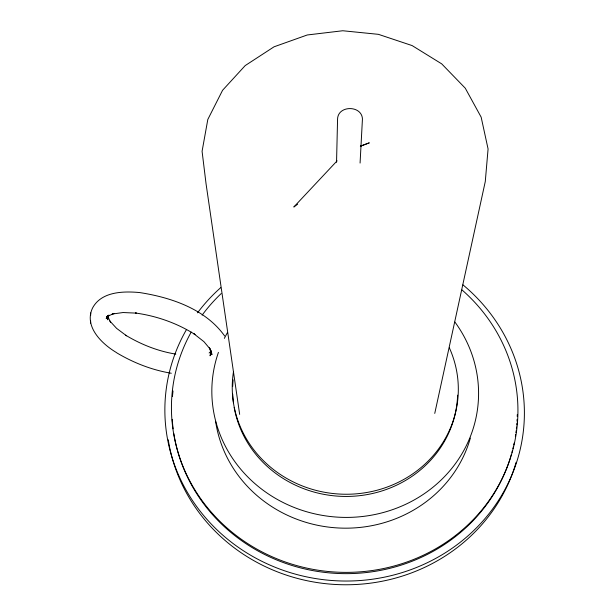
<?xml version="1.0" encoding="UTF-8"?>
<svg xmlns="http://www.w3.org/2000/svg" width="615" height="615" viewBox="0 0 615 615"><rect width="100%" height="100%" fill="white"/><g stroke="black" fill="none" stroke-linecap="round" stroke-linejoin="round"><path stroke-width="0.92" d="M171.301 373.236C152.082 370.092 133.647 362.881 116.942 352.949L116.081 352.334C101.759 343.731 83.932 326.596 92.45 308.207C101.144 291.533 123.131 291.072 139.351 292.532L140.389 292.679C171.67 297.629 205.548 309.184 224.644 335.975M90.613 323.121L90.636 320.753M90.666 315.395L90.689 312.912M336.543 162.291L337.566 119.149C337.827 105.127 361.758 105.065 362.443 118.941L360.075 163.06M107.886 315.503L107.748 319.823L107.364 316.01M211.022 350.881L210.076 355.793L211.276 351.818M434.751 413.411L485.281 181.525L488.079 148.953L481.153 117.15L465.271 88.191L441.708 63.868L412.119 45.579L378.44 34.34L342.77 30.75L307.254 34.978L274.044 46.809L245.193 65.59L222.584 90.274L207.816 119.448L202.081 151.298L206.048 183.754L239.666 414.387M106.964 316.979L106.203 318.485L108.909 315.034M337.097 160.861L293.809 207.017L297.668 204.165M209.138 353.01L211.13 351.08M107.786 315.949L106.526 316.825L114.013 313.45L112.13 314.057L123.062 312.535L136.484 313.135L135.431 313.012C156.525 315.918 177.005 323.098 195.017 334.499L194.002 333.876L203.942 341.671L210.445 349.42L209.308 347.744L211.937 354.709L211.206 350.865M360.352 146.224L369.315 142.841L360.452 146.155M175.821 354.109C158.047 351.242 141.019 344.492 125.645 335.198L126.513 335.782L116.619 328.379L109.624 320.776M107.556 316.079L110.631 322.375M516.131 462.265A178.096 168.11 4.4 0 1 333.753 584.373A178.096 168.11 4.4 0 1 168.241 439.771M454.931 322.075A133.409 125.076 3.9 0 1 364.403 516.262A133.409 125.076 3.9 0 1 218.433 352.38M224.352 338.373A133.409 125.076 3.9 0 1 227.519 332.446M457.614 395.161A112.545 105.496 3.9 0 1 352.71 496.259A112.545 105.496 3.9 0 1 234.177 407.43M233.454 402.717A112.545 105.496 3.9 0 1 232.716 394.13M232.693 386.481A112.545 105.496 3.9 0 1 233.147 379.878M470.36 438.065A130.211 122.577 4.2 0 1 336.62 527.878A130.211 122.577 4.2 0 1 215.604 421.337M462.98 284.876A179.826 169.479 4.3 0 1 488.348 514.532A179.826 169.479 4.3 0 1 247.584 553.4A179.826 169.479 4.3 0 1 186.522 329.509M197.523 312.827A179.826 169.479 4.3 0 1 220.731 287.636M516.585 426.91A172.738 162.783 4.2 0 1 516.385 428.816M516.17 430.723A172.738 162.783 4.2 0 1 515.923 432.629M515.662 434.536A172.738 162.783 4.2 0 1 515.37 436.435M514.155 443.069A172.738 162.783 4.2 0 1 513.763 444.952M513.341 446.836A172.738 162.783 4.2 0 1 512.895 448.704M512.426 450.572A172.738 162.783 4.2 0 1 511.934 452.425M511.419 454.27A172.738 162.783 4.2 0 1 510.888 456.107M510.611 457.022A172.738 162.783 4.2 0 1 333.361 573.211A172.738 162.783 4.2 0 1 173.814 433.521M173.146 428.832A172.738 162.783 4.2 0 1 172.238 419.353M172.446 396.59A172.738 162.783 4.2 0 1 173.023 391.009M517.269 414.595A172.738 162.783 4.2 0 1 517.23 416.478M517.123 419.315A172.738 162.783 4.2 0 1 517.023 421.206M516.9 423.105A172.738 162.783 4.2 0 1 516.754 425.011M449.38 347.882A113.075 105.903 3.9 0 1 359.414 493.53A113.075 105.903 3.9 0 1 233.5 371.598M462.019 289.942A173.299 163.221 4.2 0 1 481.891 509.927A173.299 163.221 4.2 0 1 251.258 545.82A173.299 163.221 4.2 0 1 191.211 332.085M202.135 315.134A173.299 163.221 4.2 0 1 221.177 293.586"/></g></svg>
